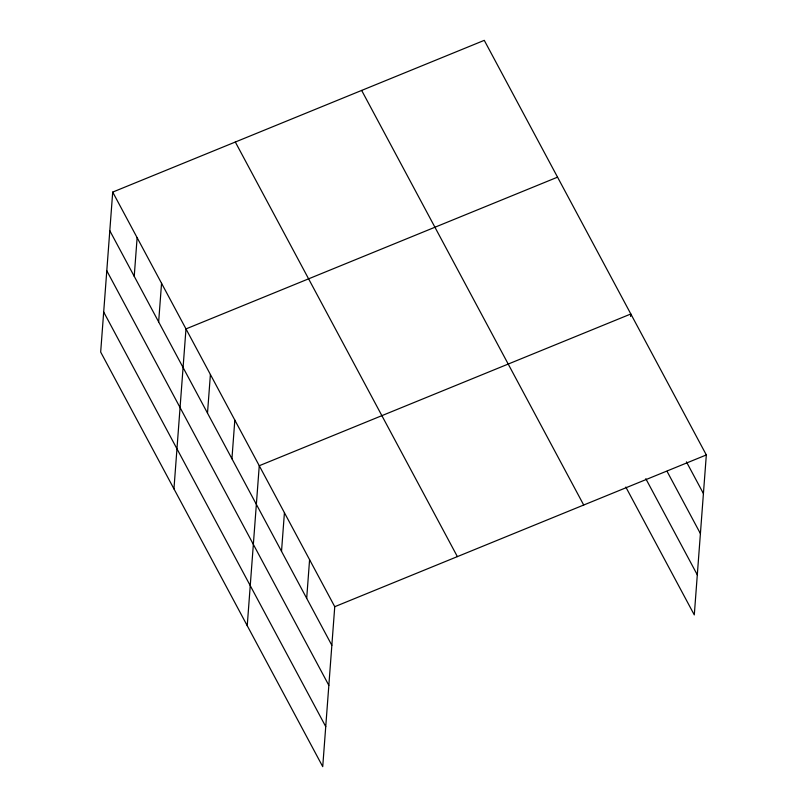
<?xml version="1.0" encoding="UTF-8"?>
<svg xmlns="http://www.w3.org/2000/svg" width="807" height="807" viewBox="0 0 807 807"><rect width="100%" height="100%" fill="white"/><g stroke="black" fill="none" stroke-linecap="round" stroke-linejoin="round"><path stroke-width="1.21" d="M112.708 192.096L100.673 352.054L322.729 766.65L334.754 606.693L112.708 192.096L484.271 40.35L706.327 454.946L694.292 614.904L625.818 487.055M134.224 276.317L137.129 237.702M158.646 321.922L161.551 283.307M173.949 488.871L185.983 328.913L557.546 177.167M207.5 413.134L210.405 374.519M231.932 458.739L234.827 420.124M247.235 625.687L259.259 465.73L630.832 313.984L630.64 316.475M281.522 551.332L284.427 512.717M306.69 598.32L309.585 559.705M334.754 606.693L706.327 454.946M686.444 461.866L703.422 493.561M667.046 471.318L700.415 533.609M645.802 478.702L697.309 574.866M361.657 90.424L583.703 505.021M235.321 142.022L457.377 556.618M109.802 230.711L331.848 645.307M106.786 270.748L328.842 685.345M103.689 312.006L325.735 726.603"/></g></svg>
